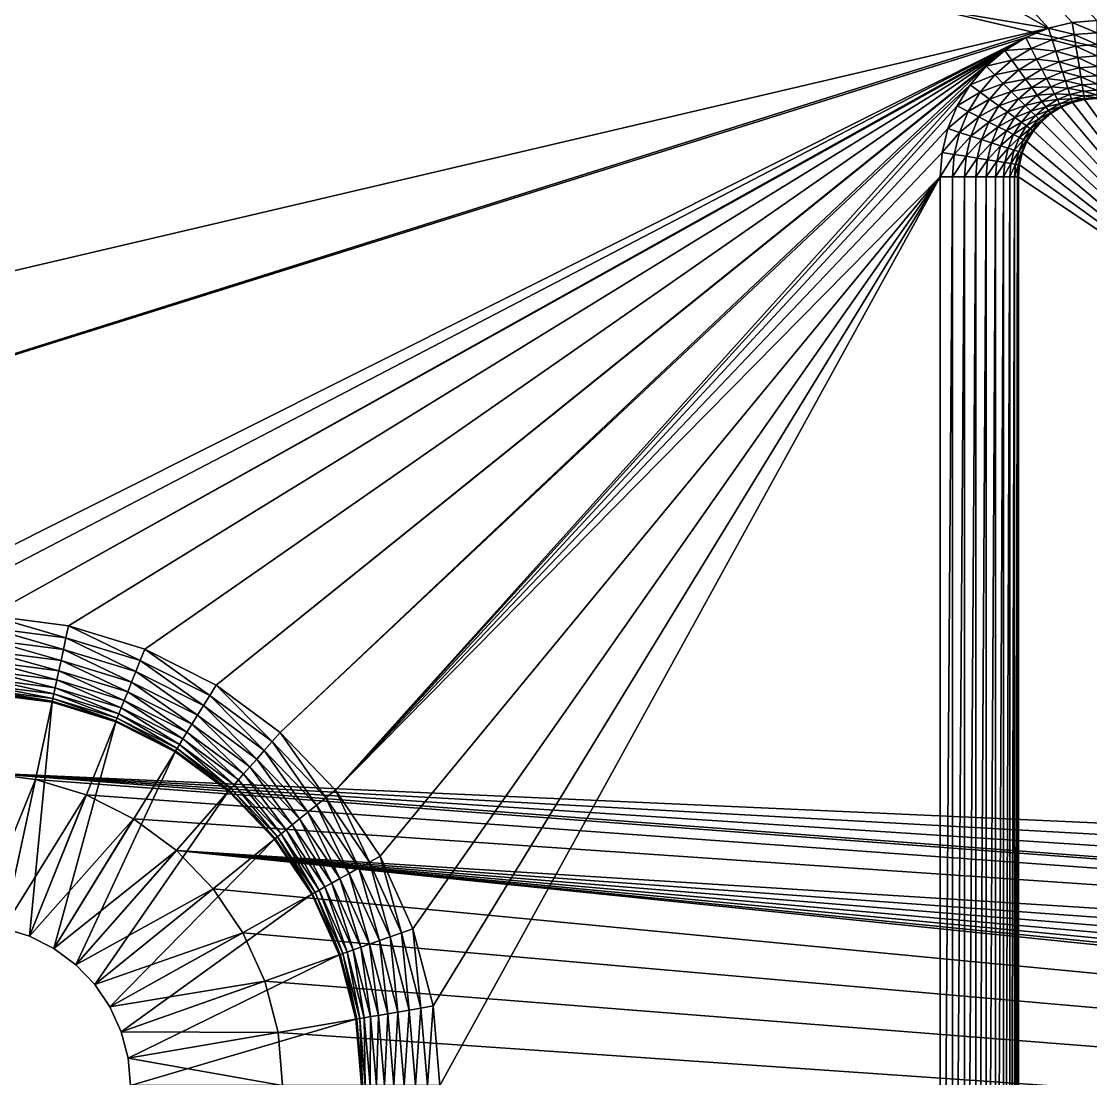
# Model space of a CAD drawing. Header units: millimetres. Extents: x 19.3 to 105.6, y 153.8 to 217.3.
# Drawn here: x 35.03 to 45.87, y 165.29 to 176.01 of the extents above; entities that cross this region are included whole.
import ezdxf

# ---------------------------------------------------------------- set-up
doc = ezdxf.new("R2010")
doc.units = ezdxf.units.MM
doc.layers.get('0').update_dxf_attribs({"color": 132, "linetype": 'CONTINUOUS'})

msp = doc.modelspace()

# ---------------------------------------------------------------- linework, layer by layer
at = {"invisible_edges": 16}
for points in [[(37.635, 205.326, 21.431), (88.093, 167.419, 21.431), (37.68, 205.862, 21.431)], [(89.982, 202.713, 21.431), (37.68, 205.862, 21.431), (88.956, 168.057, 21.431)], [(37.68, 205.862, 21.431), (88.093, 167.419, 21.431), (88.497, 167.775, 21.431)], [(37.68, 205.862, 21.431), (88.497, 167.775, 21.431), (88.956, 168.057, 21.431)], [(37.635, 205.326, 21.431), (37.499, 204.804, 21.431), (88.093, 167.419, 21.431)], [(88.093, 167.419, 21.431), (37.499, 204.804, 21.431), (37.277, 204.314, 21.431)], [(87.755, 167, 21.431), (37.277, 204.314, 21.431), (36.976, 203.868, 21.431)], [(88.093, 167.419, 21.431), (37.277, 204.314, 21.431), (87.755, 167, 21.431)], [(36.603, 203.479, 21.431), (87.313, 166.022, 21.431), (36.976, 203.868, 21.431)], [(87.755, 167, 21.431), (36.976, 203.868, 21.431), (87.492, 166.53, 21.431)], [(87.492, 166.53, 21.431), (36.976, 203.868, 21.431), (87.313, 166.022, 21.431)], [(36.17, 203.159, 21.431), (87.313, 166.022, 21.431), (36.603, 203.479, 21.431)], [(36.17, 203.159, 21.431), (35.689, 202.916, 21.431), (87.313, 166.022, 21.431)], [(87.313, 166.022, 21.431), (35.689, 202.916, 21.431), (35.174, 202.758, 21.431)], [(87.313, 166.022, 21.431), (35.174, 202.758, 21.431), (20.093, 181.83, 21.431)], [(19.325, 190.754, 19.044), (22.887, 200.623, 19.044), (45.445, 175.946, 19.044)], [(22.887, 200.623, 19.044), (45.935, 176.023, 19.044), (45.687, 176.004, 19.044)], [(22.887, 200.623, 19.044), (45.687, 176.004, 19.044), (45.445, 175.946, 19.044)], [(19.325, 190.754, 19.044), (45.445, 175.946, 19.044), (19.325, 180.33, 19.044)], [(34.64, 168.394, 21.431), (87.313, 166.022, 21.431), (20.093, 181.83, 21.431)], [(45.445, 175.946, 19.044), (19.732, 169.915, 19.044), (19.325, 180.33, 19.044)], [(45.687, 176.004, 19.044), (45.706, 175.881, 19.034), (45.445, 175.946, 19.044)], [(45.935, 176.023, 19.044), (45.935, 175.899, 19.034), (45.687, 176.004, 19.044)], [(45.687, 176.004, 19.044), (45.935, 175.899, 19.034), (45.706, 175.881, 19.034)], [(45.445, 175.946, 19.044), (22.983, 168.873, 19.044), (19.732, 169.915, 19.044)], [(45.215, 175.85, 19.044), (22.983, 168.873, 19.044), (45.445, 175.946, 19.044)], [(45.215, 175.85, 19.044), (33.109, 169.782, 19.044), (22.983, 168.873, 19.044)], [(33.9, 169.952, 19.044), (33.109, 169.782, 19.044), (45.215, 175.85, 19.044)], [(33.9, 169.952, 19.044), (45.215, 175.85, 19.044), (34.708, 169.987, 19.044)], [(34.708, 169.987, 19.044), (45.215, 175.85, 19.044), (45.002, 175.72, 19.044)], [(45.215, 175.85, 19.044), (45.271, 175.74, 19.034), (45.002, 175.72, 19.044)], [(45.445, 175.946, 19.044), (45.483, 175.828, 19.034), (45.215, 175.85, 19.044)], [(45.215, 175.85, 19.044), (45.483, 175.828, 19.034), (45.271, 175.74, 19.034)], [(45.445, 175.946, 19.044), (45.706, 175.881, 19.034), (45.483, 175.828, 19.034)], [(45.706, 175.881, 19.034), (45.725, 175.762, 19.005), (45.483, 175.828, 19.034)], [(45.935, 175.899, 19.034), (45.935, 175.778, 19.005), (45.706, 175.881, 19.034)], [(45.706, 175.881, 19.034), (45.935, 175.778, 19.005), (45.725, 175.762, 19.005)], [(45.483, 175.828, 19.034), (45.521, 175.713, 19.005), (45.271, 175.74, 19.034)], [(45.483, 175.828, 19.034), (45.725, 175.762, 19.005), (45.521, 175.713, 19.005)], [(45.725, 175.762, 19.005), (45.743, 175.648, 18.957), (45.521, 175.713, 19.005)], [(45.935, 175.778, 19.005), (45.935, 175.663, 18.957), (45.725, 175.762, 19.005)], [(45.725, 175.762, 19.005), (45.935, 175.663, 18.957), (45.743, 175.648, 18.957)], [(34.708, 169.987, 19.044), (45.002, 175.72, 19.044), (35.51, 169.884, 19.044)], [(35.51, 169.884, 19.044), (45.002, 175.72, 19.044), (36.283, 169.647, 19.044)], [(36.283, 169.647, 19.044), (45.002, 175.72, 19.044), (37.006, 169.283, 19.044)], [(37.006, 169.283, 19.044), (45.002, 175.72, 19.044), (44.813, 175.559, 19.044)], [(45.002, 175.72, 19.044), (45.075, 175.62, 19.034), (44.813, 175.559, 19.044)], [(45.002, 175.72, 19.044), (45.271, 175.74, 19.034), (45.075, 175.62, 19.034)], [(45.271, 175.74, 19.034), (45.326, 175.632, 19.005), (45.075, 175.62, 19.034)], [(45.271, 175.74, 19.034), (45.521, 175.713, 19.005), (45.326, 175.632, 19.005)], [(45.521, 175.713, 19.005), (45.556, 175.603, 18.957), (45.326, 175.632, 19.005)], [(45.521, 175.713, 19.005), (45.743, 175.648, 18.957), (45.556, 175.603, 18.957)], [(45.743, 175.648, 18.957), (45.76, 175.543, 18.892), (45.556, 175.603, 18.957)], [(45.935, 175.663, 18.957), (45.935, 175.557, 18.892), (45.743, 175.648, 18.957)], [(45.743, 175.648, 18.957), (45.935, 175.557, 18.892), (45.76, 175.543, 18.892)], [(37.006, 169.283, 19.044), (44.813, 175.559, 19.044), (37.656, 168.802, 19.044)], [(37.656, 168.802, 19.044), (44.813, 175.559, 19.044), (44.651, 175.369, 19.044)], [(44.813, 175.559, 19.044), (44.901, 175.471, 19.034), (44.651, 175.369, 19.044)], [(44.813, 175.559, 19.044), (45.075, 175.62, 19.034), (44.901, 175.471, 19.034)], [(45.075, 175.62, 19.034), (45.146, 175.522, 19.005), (44.901, 175.471, 19.034)], [(45.075, 175.62, 19.034), (45.326, 175.632, 19.005), (45.146, 175.522, 19.005)], [(45.326, 175.632, 19.005), (45.378, 175.529, 18.957), (45.146, 175.522, 19.005)], [(45.146, 175.522, 19.005), (45.378, 175.529, 18.957), (45.214, 175.429, 18.957)], [(45.378, 175.529, 18.957), (45.426, 175.435, 18.892), (45.214, 175.429, 18.957)], [(45.326, 175.632, 19.005), (45.556, 175.603, 18.957), (45.378, 175.529, 18.957)], [(45.556, 175.603, 18.957), (45.589, 175.502, 18.892), (45.378, 175.529, 18.957)], [(45.378, 175.529, 18.957), (45.589, 175.502, 18.892), (45.426, 175.435, 18.892)], [(45.556, 175.603, 18.957), (45.76, 175.543, 18.892), (45.589, 175.502, 18.892)], [(45.76, 175.543, 18.892), (45.775, 175.45, 18.811), (45.589, 175.502, 18.892)], [(45.935, 175.557, 18.892), (45.935, 175.462, 18.811), (45.76, 175.543, 18.892)], [(45.76, 175.543, 18.892), (45.935, 175.462, 18.811), (45.775, 175.45, 18.811)], [(44.651, 175.369, 19.044), (44.901, 175.471, 19.034), (44.752, 175.296, 19.034)], [(44.901, 175.471, 19.034), (44.986, 175.385, 19.005), (44.752, 175.296, 19.034)], [(44.901, 175.471, 19.034), (45.146, 175.522, 19.005), (44.986, 175.385, 19.005)], [(45.146, 175.522, 19.005), (45.214, 175.429, 18.957), (44.986, 175.385, 19.005)], [(44.986, 175.385, 19.005), (45.214, 175.429, 18.957), (45.068, 175.304, 18.957)], [(45.214, 175.429, 18.957), (45.277, 175.343, 18.892), (45.068, 175.304, 18.957)], [(45.214, 175.429, 18.957), (45.426, 175.435, 18.892), (45.277, 175.343, 18.892)], [(45.426, 175.435, 18.892), (45.469, 175.35, 18.811), (45.277, 175.343, 18.892)], [(45.589, 175.502, 18.892), (45.618, 175.412, 18.811), (45.426, 175.435, 18.892)], [(45.426, 175.435, 18.892), (45.618, 175.412, 18.811), (45.469, 175.35, 18.811)], [(45.589, 175.502, 18.892), (45.775, 175.45, 18.811), (45.618, 175.412, 18.811)], [(45.775, 175.45, 18.811), (45.787, 175.37, 18.716), (45.618, 175.412, 18.811)], [(45.935, 175.462, 18.811), (45.935, 175.381, 18.716), (45.775, 175.45, 18.811)], [(45.775, 175.45, 18.811), (45.935, 175.381, 18.716), (45.787, 175.37, 18.716)], [(37.656, 168.802, 19.044), (44.651, 175.369, 19.044), (38.216, 168.218, 19.044)], [(38.216, 168.218, 19.044), (44.651, 175.369, 19.044), (44.521, 175.157, 19.044)], [(44.651, 175.369, 19.044), (44.752, 175.296, 19.034), (44.521, 175.157, 19.044)], [(44.752, 175.296, 19.034), (44.986, 175.385, 19.005), (44.849, 175.225, 19.005)], [(44.986, 175.385, 19.005), (45.068, 175.304, 18.957), (44.849, 175.225, 19.005)], [(45.068, 175.304, 18.957), (45.277, 175.343, 18.892), (45.143, 175.229, 18.892)], [(45.277, 175.343, 18.892), (45.332, 175.266, 18.811), (45.143, 175.229, 18.892)], [(45.277, 175.343, 18.892), (45.469, 175.35, 18.811), (45.332, 175.266, 18.811)], [(45.469, 175.35, 18.811), (45.506, 175.278, 18.716), (45.332, 175.266, 18.811)], [(45.618, 175.412, 18.811), (45.643, 175.335, 18.716), (45.469, 175.35, 18.811)], [(45.469, 175.35, 18.811), (45.643, 175.335, 18.716), (45.506, 175.278, 18.716)], [(45.643, 175.335, 18.716), (45.663, 175.273, 18.61), (45.506, 175.278, 18.716)], [(45.618, 175.412, 18.811), (45.787, 175.37, 18.716), (45.643, 175.335, 18.716)], [(45.787, 175.37, 18.716), (45.798, 175.305, 18.61), (45.643, 175.335, 18.716)], [(45.643, 175.335, 18.716), (45.798, 175.305, 18.61), (45.663, 175.273, 18.61)], [(45.935, 175.381, 18.716), (45.935, 175.316, 18.61), (45.787, 175.37, 18.716)], [(45.787, 175.37, 18.716), (45.935, 175.316, 18.61), (45.798, 175.305, 18.61)], [(45.935, 175.316, 18.61), (45.935, 175.269, 18.495), (45.798, 175.305, 18.61)], [(44.521, 175.157, 19.044), (44.752, 175.296, 19.034), (44.632, 175.1, 19.034)], [(44.752, 175.296, 19.034), (44.849, 175.225, 19.005), (44.632, 175.1, 19.034)], [(44.632, 175.1, 19.034), (44.849, 175.225, 19.005), (44.739, 175.045, 19.005)], [(44.849, 175.225, 19.005), (44.943, 175.157, 18.957), (44.739, 175.045, 19.005)], [(44.849, 175.225, 19.005), (45.068, 175.304, 18.957), (44.943, 175.157, 18.957)], [(45.068, 175.304, 18.957), (45.143, 175.229, 18.892), (44.943, 175.157, 18.957)], [(44.943, 175.157, 18.957), (45.143, 175.229, 18.892), (45.029, 175.095, 18.892)], [(45.143, 175.229, 18.892), (45.21, 175.162, 18.811), (45.029, 175.095, 18.892)], [(45.143, 175.229, 18.892), (45.332, 175.266, 18.811), (45.21, 175.162, 18.811)], [(45.332, 175.266, 18.811), (45.38, 175.201, 18.716), (45.21, 175.162, 18.811)], [(45.21, 175.162, 18.811), (45.38, 175.201, 18.716), (45.267, 175.104, 18.716)], [(45.38, 175.201, 18.716), (45.418, 175.148, 18.61), (45.267, 175.104, 18.716)], [(45.332, 175.266, 18.811), (45.506, 175.278, 18.716), (45.38, 175.201, 18.716)], [(45.506, 175.278, 18.716), (45.536, 175.22, 18.61), (45.38, 175.201, 18.716)], [(45.38, 175.201, 18.716), (45.536, 175.22, 18.61), (45.418, 175.148, 18.61)], [(45.536, 175.22, 18.61), (45.557, 175.178, 18.495), (45.418, 175.148, 18.61)], [(45.506, 175.278, 18.716), (45.663, 175.273, 18.61), (45.536, 175.22, 18.61)], [(45.663, 175.273, 18.61), (45.678, 175.228, 18.495), (45.536, 175.22, 18.61)], [(45.536, 175.22, 18.61), (45.678, 175.228, 18.495), (45.557, 175.178, 18.495)], [(45.678, 175.228, 18.495), (45.687, 175.2, 18.374), (45.557, 175.178, 18.495)], [(45.557, 175.178, 18.495), (45.687, 175.2, 18.374), (45.571, 175.152, 18.374)], [(45.687, 175.2, 18.374), (45.69, 175.191, 18.25), (45.571, 175.152, 18.374)], [(45.798, 175.305, 18.61), (45.805, 175.258, 18.495), (45.663, 175.273, 18.61)], [(45.663, 175.273, 18.61), (45.805, 175.258, 18.495), (45.678, 175.228, 18.495)], [(45.805, 175.258, 18.495), (45.81, 175.23, 18.374), (45.678, 175.228, 18.495)], [(45.678, 175.228, 18.495), (45.81, 175.23, 18.374), (45.687, 175.2, 18.374)], [(45.81, 175.23, 18.374), (45.811, 175.22, 18.25), (45.687, 175.2, 18.374)], [(45.687, 175.2, 18.374), (45.811, 175.22, 18.25), (45.69, 175.191, 18.25)], [(45.69, 175.191, 4.763), (45.811, 175.22, 4.763), (47.529, 172.842, 4.763)], [(45.69, 175.191, 4.763), (45.69, 175.191, 18.25), (45.811, 175.22, 18.25)], [(45.69, 175.191, 4.763), (45.811, 175.22, 18.25), (45.811, 175.22, 4.763)], [(45.798, 175.305, 18.61), (45.935, 175.269, 18.495), (45.805, 175.258, 18.495)], [(45.935, 175.269, 18.495), (45.935, 175.24, 18.374), (45.805, 175.258, 18.495)], [(45.805, 175.258, 18.495), (45.935, 175.24, 18.374), (45.81, 175.23, 18.374)], [(45.935, 175.24, 18.374), (45.935, 175.23, 18.25), (45.81, 175.23, 18.374)], [(45.81, 175.23, 18.374), (45.935, 175.23, 18.25), (45.811, 175.22, 18.25)], [(47.529, 172.842, 4.763), (45.811, 175.22, 4.763), (45.935, 175.23, 4.763)], [(45.811, 175.22, 4.763), (45.811, 175.22, 18.25), (45.935, 175.23, 18.25)], [(45.811, 175.22, 4.763), (45.935, 175.23, 18.25), (45.935, 175.23, 4.763)], [(38.216, 168.218, 19.044), (44.521, 175.157, 19.044), (44.426, 174.927, 19.044)], [(44.521, 175.157, 19.044), (44.632, 175.1, 19.034), (44.426, 174.927, 19.044)], [(44.426, 174.927, 19.044), (44.632, 175.1, 19.034), (44.544, 174.888, 19.034)], [(44.632, 175.1, 19.034), (44.739, 175.045, 19.005), (44.544, 174.888, 19.034)], [(44.739, 175.045, 19.005), (44.943, 175.157, 18.957), (44.842, 174.993, 18.957)], [(44.943, 175.157, 18.957), (45.029, 175.095, 18.892), (44.842, 174.993, 18.957)], [(44.842, 174.993, 18.957), (45.029, 175.095, 18.892), (44.937, 174.945, 18.892)], [(45.029, 175.095, 18.892), (45.105, 175.039, 18.811), (44.937, 174.945, 18.892)], [(45.029, 175.095, 18.892), (45.21, 175.162, 18.811), (45.105, 175.039, 18.811)], [(45.21, 175.162, 18.811), (45.267, 175.104, 18.716), (45.105, 175.039, 18.811)], [(45.105, 175.039, 18.811), (45.267, 175.104, 18.716), (45.171, 174.992, 18.716)], [(45.267, 175.104, 18.716), (45.313, 175.058, 18.61), (45.171, 174.992, 18.716)], [(45.267, 175.104, 18.716), (45.418, 175.148, 18.61), (45.313, 175.058, 18.61)], [(45.418, 175.148, 18.61), (45.446, 175.11, 18.495), (45.313, 175.058, 18.61)], [(45.313, 175.058, 18.61), (45.446, 175.11, 18.495), (45.347, 175.025, 18.495)], [(45.446, 175.11, 18.495), (45.463, 175.086, 18.374), (45.347, 175.025, 18.495)], [(45.418, 175.148, 18.61), (45.557, 175.178, 18.495), (45.446, 175.11, 18.495)], [(45.557, 175.178, 18.495), (45.571, 175.152, 18.374), (45.446, 175.11, 18.495)], [(45.446, 175.11, 18.495), (45.571, 175.152, 18.374), (45.463, 175.086, 18.374)], [(45.571, 175.152, 18.374), (45.575, 175.143, 18.25), (45.463, 175.086, 18.374)], [(45.463, 175.086, 18.374), (45.575, 175.143, 18.25), (45.469, 175.078, 18.25)], [(47.529, 172.842, 4.763), (45.469, 175.078, 4.763), (45.575, 175.143, 4.763)], [(45.469, 175.078, 4.763), (45.469, 175.078, 18.25), (45.575, 175.143, 18.25)], [(45.469, 175.078, 4.763), (45.575, 175.143, 18.25), (45.575, 175.143, 4.763)], [(45.571, 175.152, 18.374), (45.69, 175.191, 18.25), (45.575, 175.143, 18.25)], [(47.529, 172.842, 4.763), (45.575, 175.143, 4.763), (45.69, 175.191, 4.763)], [(45.575, 175.143, 4.763), (45.575, 175.143, 18.25), (45.69, 175.191, 18.25)], [(45.575, 175.143, 4.763), (45.69, 175.191, 18.25), (45.69, 175.191, 4.763)], [(44.544, 174.888, 19.034), (44.739, 175.045, 19.005), (44.659, 174.851, 19.005)], [(44.739, 175.045, 19.005), (44.842, 174.993, 18.957), (44.659, 174.851, 19.005)], [(44.659, 174.851, 19.005), (44.842, 174.993, 18.957), (44.768, 174.815, 18.957)], [(44.842, 174.993, 18.957), (44.937, 174.945, 18.892), (44.768, 174.815, 18.957)], [(44.937, 174.945, 18.892), (45.105, 175.039, 18.811), (45.021, 174.902, 18.811)], [(45.105, 175.039, 18.811), (45.171, 174.992, 18.716), (45.021, 174.902, 18.811)], [(45.021, 174.902, 18.811), (45.171, 174.992, 18.716), (45.093, 174.865, 18.716)], [(45.171, 174.992, 18.716), (45.223, 174.953, 18.61), (45.093, 174.865, 18.716)], [(45.171, 174.992, 18.716), (45.313, 175.058, 18.61), (45.223, 174.953, 18.61)], [(45.313, 175.058, 18.61), (45.347, 175.025, 18.495), (45.223, 174.953, 18.61)], [(45.223, 174.953, 18.61), (45.347, 175.025, 18.495), (45.262, 174.925, 18.495)], [(45.347, 175.025, 18.495), (45.367, 175.004, 18.374), (45.262, 174.925, 18.495)], [(45.262, 174.925, 18.495), (45.367, 175.004, 18.374), (45.285, 174.908, 18.374)], [(45.367, 175.004, 18.374), (45.374, 174.997, 18.25), (45.285, 174.908, 18.374)], [(45.285, 174.908, 18.374), (45.374, 174.997, 18.25), (45.293, 174.903, 18.25)], [(45.293, 174.903, 4.763), (45.374, 174.997, 4.763), (47.529, 172.842, 4.763)], [(45.293, 174.903, 4.763), (45.293, 174.903, 18.25), (45.374, 174.997, 18.25)], [(45.293, 174.903, 4.763), (45.374, 174.997, 18.25), (45.374, 174.997, 4.763)], [(45.347, 175.025, 18.495), (45.463, 175.086, 18.374), (45.367, 175.004, 18.374)], [(45.463, 175.086, 18.374), (45.469, 175.078, 18.25), (45.367, 175.004, 18.374)], [(45.367, 175.004, 18.374), (45.469, 175.078, 18.25), (45.374, 174.997, 18.25)], [(45.374, 174.997, 4.763), (45.469, 175.078, 4.763), (47.529, 172.842, 4.763)], [(45.374, 174.997, 4.763), (45.374, 174.997, 18.25), (45.469, 175.078, 18.25)], [(45.374, 174.997, 4.763), (45.469, 175.078, 18.25), (45.469, 175.078, 4.763)], [(44.367, 174.684, 19.044), (38.216, 168.218, 19.044), (44.426, 174.927, 19.044)], [(44.426, 174.927, 19.044), (44.544, 174.888, 19.034), (44.367, 174.684, 19.044)], [(44.367, 174.684, 19.044), (44.544, 174.888, 19.034), (44.49, 174.665, 19.034)], [(44.544, 174.888, 19.034), (44.659, 174.851, 19.005), (44.49, 174.665, 19.034)], [(44.768, 174.815, 18.957), (44.937, 174.945, 18.892), (44.869, 174.782, 18.892)], [(44.937, 174.945, 18.892), (45.021, 174.902, 18.811), (44.869, 174.782, 18.892)], [(44.869, 174.782, 18.892), (45.021, 174.902, 18.811), (44.959, 174.753, 18.811)], [(45.021, 174.902, 18.811), (45.093, 174.865, 18.716), (44.959, 174.753, 18.811)], [(45.093, 174.865, 18.716), (45.223, 174.953, 18.61), (45.151, 174.836, 18.61)], [(45.223, 174.953, 18.61), (45.262, 174.925, 18.495), (45.151, 174.836, 18.61)], [(45.151, 174.836, 18.61), (45.262, 174.925, 18.495), (45.194, 174.814, 18.495)], [(45.262, 174.925, 18.495), (45.285, 174.908, 18.374), (45.194, 174.814, 18.495)], [(45.194, 174.814, 18.495), (45.285, 174.908, 18.374), (45.219, 174.801, 18.374)], [(45.285, 174.908, 18.374), (45.293, 174.903, 18.25), (45.219, 174.801, 18.374)], [(45.219, 174.801, 18.374), (45.293, 174.903, 18.25), (45.228, 174.796, 18.25)], [(47.529, 172.842, 4.763), (45.228, 174.796, 4.763), (45.293, 174.903, 4.763)], [(45.228, 174.796, 4.763), (45.228, 174.796, 18.25), (45.293, 174.903, 18.25)], [(45.228, 174.796, 4.763), (45.293, 174.903, 18.25), (45.293, 174.903, 4.763)], [(44.49, 174.665, 19.034), (44.659, 174.851, 19.005), (44.61, 174.646, 19.005)], [(44.659, 174.851, 19.005), (44.768, 174.815, 18.957), (44.61, 174.646, 19.005)], [(44.61, 174.646, 19.005), (44.768, 174.815, 18.957), (44.723, 174.628, 18.957)], [(44.768, 174.815, 18.957), (44.869, 174.782, 18.892), (44.723, 174.628, 18.957)], [(44.723, 174.628, 18.957), (44.869, 174.782, 18.892), (44.828, 174.611, 18.892)], [(44.869, 174.782, 18.892), (44.959, 174.753, 18.811), (44.828, 174.611, 18.892)], [(44.959, 174.753, 18.811), (45.093, 174.865, 18.716), (45.036, 174.728, 18.716)], [(45.093, 174.865, 18.716), (45.151, 174.836, 18.61), (45.036, 174.728, 18.716)], [(45.036, 174.728, 18.716), (45.151, 174.836, 18.61), (45.098, 174.708, 18.61)], [(45.151, 174.836, 18.61), (45.194, 174.814, 18.495), (45.098, 174.708, 18.61)], [(45.098, 174.708, 18.61), (45.194, 174.814, 18.495), (45.144, 174.693, 18.495)], [(45.194, 174.814, 18.495), (45.219, 174.801, 18.374), (45.144, 174.693, 18.495)], [(45.144, 174.693, 18.495), (45.219, 174.801, 18.374), (45.171, 174.684, 18.374)], [(45.219, 174.801, 18.374), (45.228, 174.796, 18.25), (45.171, 174.684, 18.374)], [(45.171, 174.684, 18.374), (45.228, 174.796, 18.25), (45.18, 174.681, 18.25)], [(47.529, 172.842, 4.763), (45.18, 174.681, 4.763), (45.228, 174.796, 4.763)], [(45.18, 174.681, 4.763), (45.18, 174.681, 18.25), (45.228, 174.796, 18.25)], [(45.18, 174.681, 4.763), (45.228, 174.796, 18.25), (45.228, 174.796, 4.763)], [(44.348, 174.436, 19.044), (38.216, 168.218, 19.044), (44.367, 174.684, 19.044)], [(44.367, 174.684, 19.044), (44.49, 174.665, 19.034), (44.348, 174.436, 19.044)], [(44.348, 174.436, 19.044), (44.49, 174.665, 19.034), (44.472, 174.436, 19.034)], [(44.49, 174.665, 19.034), (44.61, 174.646, 19.005), (44.472, 174.436, 19.034)], [(44.828, 174.611, 18.892), (44.959, 174.753, 18.811), (44.922, 174.597, 18.811)], [(44.959, 174.753, 18.811), (45.036, 174.728, 18.716), (44.922, 174.597, 18.811)], [(44.922, 174.597, 18.811), (45.036, 174.728, 18.716), (45.002, 174.584, 18.716)], [(45.036, 174.728, 18.716), (45.098, 174.708, 18.61), (45.002, 174.584, 18.716)], [(45.002, 174.584, 18.716), (45.098, 174.708, 18.61), (45.066, 174.574, 18.61)], [(45.098, 174.708, 18.61), (45.144, 174.693, 18.495), (45.066, 174.574, 18.61)], [(45.066, 174.574, 18.61), (45.144, 174.693, 18.495), (45.113, 174.566, 18.495)], [(45.144, 174.693, 18.495), (45.171, 174.684, 18.374), (45.113, 174.566, 18.495)], [(45.113, 174.566, 18.495), (45.171, 174.684, 18.374), (45.142, 174.562, 18.374)], [(45.171, 174.684, 18.374), (45.18, 174.681, 18.25), (45.142, 174.562, 18.374)], [(45.142, 174.562, 18.374), (45.18, 174.681, 18.25), (45.151, 174.56, 18.25)], [(45.151, 174.56, 4.763), (45.18, 174.681, 4.763), (47.529, 172.842, 4.763)], [(45.151, 174.56, 4.763), (45.151, 174.56, 18.25), (45.18, 174.681, 18.25)], [(45.151, 174.56, 4.763), (45.18, 174.681, 18.25), (45.18, 174.681, 4.763)], [(44.472, 174.436, 19.034), (44.61, 174.646, 19.005), (44.593, 174.436, 19.005)], [(44.61, 174.646, 19.005), (44.723, 174.628, 18.957), (44.593, 174.436, 19.005)], [(44.593, 174.436, 19.005), (44.723, 174.628, 18.957), (44.708, 174.436, 18.957)], [(44.723, 174.628, 18.957), (44.828, 174.611, 18.892), (44.708, 174.436, 18.957)], [(44.708, 174.436, 18.957), (44.828, 174.611, 18.892), (44.814, 174.436, 18.892)], [(44.828, 174.611, 18.892), (44.922, 174.597, 18.811), (44.814, 174.436, 18.892)], [(44.814, 174.436, 18.892), (44.922, 174.597, 18.811), (44.909, 174.436, 18.811)], [(44.922, 174.597, 18.811), (45.002, 174.584, 18.716), (44.909, 174.436, 18.811)], [(44.909, 174.436, 18.811), (45.002, 174.584, 18.716), (44.99, 174.436, 18.716)], [(45.002, 174.584, 18.716), (45.066, 174.574, 18.61), (44.99, 174.436, 18.716)], [(44.99, 174.436, 18.716), (45.066, 174.574, 18.61), (45.055, 174.436, 18.61)], [(45.066, 174.574, 18.61), (45.113, 174.566, 18.495), (45.055, 174.436, 18.61)], [(45.055, 174.436, 18.61), (45.113, 174.566, 18.495), (45.103, 174.436, 18.495)], [(45.113, 174.566, 18.495), (45.142, 174.562, 18.374), (45.103, 174.436, 18.495)], [(45.103, 174.436, 18.495), (45.142, 174.562, 18.374), (45.132, 174.436, 18.374)], [(45.142, 174.562, 18.374), (45.151, 174.56, 18.25), (45.132, 174.436, 18.374)], [(45.132, 174.436, 18.374), (45.151, 174.56, 18.25), (45.142, 174.436, 18.25)], [(47.529, 172.842, 4.763), (45.142, 174.436, 4.763), (45.151, 174.56, 4.763)], [(45.142, 174.436, 4.763), (45.142, 174.436, 18.25), (45.151, 174.56, 18.25)], [(45.142, 174.436, 4.763), (45.151, 174.56, 18.25), (45.151, 174.56, 4.763)], [(44.348, 174.436, 19.044), (38.669, 167.548, 19.044), (38.216, 168.218, 19.044)], [(39.002, 166.811, 19.044), (38.669, 167.548, 19.044), (44.348, 174.436, 19.044)], [(44.348, 174.436, 19.044), (39.206, 166.028, 19.044), (39.002, 166.811, 19.044)], [(44.348, 174.436, 19.044), (39.274, 165.222, 19.044), (39.206, 166.028, 19.044)], [(44.348, 156.973, 19.044), (39.274, 165.222, 19.044), (44.348, 174.436, 19.044)], [(44.472, 174.436, 19.034), (44.472, 156.973, 19.034), (44.348, 156.973, 19.044)], [(44.472, 174.436, 19.034), (44.348, 156.973, 19.044), (44.348, 174.436, 19.044)], [(44.593, 174.436, 19.005), (44.593, 156.973, 19.005), (44.472, 156.973, 19.034)], [(44.593, 174.436, 19.005), (44.472, 156.973, 19.034), (44.472, 174.436, 19.034)], [(44.708, 174.436, 18.957), (44.708, 156.973, 18.957), (44.593, 156.973, 19.005)], [(44.708, 174.436, 18.957), (44.593, 156.973, 19.005), (44.593, 174.436, 19.005)], [(44.814, 174.436, 18.892), (44.814, 156.973, 18.892), (44.708, 156.973, 18.957)], [(44.814, 174.436, 18.892), (44.708, 156.973, 18.957), (44.708, 174.436, 18.957)], [(44.909, 174.436, 18.811), (44.909, 156.973, 18.811), (44.814, 156.973, 18.892)], [(44.909, 174.436, 18.811), (44.814, 156.973, 18.892), (44.814, 174.436, 18.892)], [(44.99, 174.436, 18.716), (44.99, 156.973, 18.716), (44.909, 156.973, 18.811)], [(44.99, 174.436, 18.716), (44.909, 156.973, 18.811), (44.909, 174.436, 18.811)], [(45.055, 174.436, 18.61), (45.055, 156.973, 18.61), (44.99, 156.973, 18.716)], [(45.055, 174.436, 18.61), (44.99, 156.973, 18.716), (44.99, 174.436, 18.716)], [(45.103, 174.436, 18.495), (45.103, 156.973, 18.495), (45.055, 156.973, 18.61)], [(45.103, 174.436, 18.495), (45.055, 156.973, 18.61), (45.055, 174.436, 18.61)], [(45.132, 174.436, 18.374), (45.132, 156.973, 18.374), (45.103, 156.973, 18.495)], [(45.132, 174.436, 18.374), (45.103, 156.973, 18.495), (45.103, 174.436, 18.495)], [(45.142, 174.436, 18.25), (45.142, 156.973, 18.25), (45.132, 156.973, 18.374)], [(45.142, 174.436, 18.25), (45.132, 156.973, 18.374), (45.132, 174.436, 18.374)], [(47.529, 172.842, 4.763), (45.142, 158.567, 4.763), (45.142, 174.436, 4.763)], [(45.142, 158.567, 5.556), (45.142, 156.973, 18.25), (45.142, 174.436, 18.25)], [(45.142, 158.567, 5.556), (45.142, 174.436, 18.25), (45.142, 158.567, 4.763)], [(45.142, 158.567, 4.763), (45.142, 174.436, 18.25), (45.142, 174.436, 4.763)], [(47.529, 158.567, 4.763), (45.142, 158.567, 4.763), (47.529, 172.842, 4.763)], [(34.708, 169.987, 19.044), (35.484, 169.763, 19.034), (34.703, 169.863, 19.034)], [(35.51, 169.884, 19.044), (35.484, 169.763, 19.034), (34.708, 169.987, 19.044)], [(34.703, 169.863, 19.034), (35.458, 169.644, 19.005), (34.697, 169.742, 19.005)], [(35.484, 169.763, 19.034), (35.458, 169.644, 19.005), (34.703, 169.863, 19.034)], [(35.51, 169.884, 19.044), (36.237, 169.532, 19.034), (35.484, 169.763, 19.034)], [(36.283, 169.647, 19.044), (36.237, 169.532, 19.034), (35.51, 169.884, 19.044)], [(34.697, 169.742, 19.005), (35.434, 169.532, 18.957), (34.692, 169.627, 18.957)], [(35.458, 169.644, 19.005), (35.434, 169.532, 18.957), (34.697, 169.742, 19.005)], [(35.484, 169.763, 19.034), (36.192, 169.42, 19.005), (35.458, 169.644, 19.005)], [(36.237, 169.532, 19.034), (36.192, 169.42, 19.005), (35.484, 169.763, 19.034)], [(34.692, 169.627, 18.957), (35.412, 169.428, 18.892), (34.688, 169.521, 18.892)], [(35.434, 169.532, 18.957), (35.412, 169.428, 18.892), (34.692, 169.627, 18.957)], [(35.458, 169.644, 19.005), (36.149, 169.313, 18.957), (35.434, 169.532, 18.957)], [(36.192, 169.42, 19.005), (36.149, 169.313, 18.957), (35.458, 169.644, 19.005)], [(36.283, 169.647, 19.044), (36.941, 169.177, 19.034), (36.237, 169.532, 19.034)], [(37.006, 169.283, 19.044), (36.941, 169.177, 19.034), (36.283, 169.647, 19.044)], [(34.688, 169.521, 18.892), (35.392, 169.335, 18.811), (34.684, 169.426, 18.811)], [(35.412, 169.428, 18.892), (35.392, 169.335, 18.811), (34.688, 169.521, 18.892)], [(35.434, 169.532, 18.957), (36.11, 169.214, 18.892), (35.412, 169.428, 18.892)], [(36.149, 169.313, 18.957), (36.11, 169.214, 18.892), (35.434, 169.532, 18.957)], [(36.237, 169.532, 19.034), (36.877, 169.074, 19.005), (36.192, 169.42, 19.005)], [(36.941, 169.177, 19.034), (36.877, 169.074, 19.005), (36.237, 169.532, 19.034)], [(34.681, 169.345, 18.716), (35.361, 169.193, 18.61), (34.678, 169.28, 18.61)], [(34.684, 169.426, 18.811), (35.375, 169.256, 18.716), (34.681, 169.345, 18.716)], [(35.375, 169.256, 18.716), (35.361, 169.193, 18.61), (34.681, 169.345, 18.716)], [(35.392, 169.335, 18.811), (35.375, 169.256, 18.716), (34.684, 169.426, 18.811)], [(35.412, 169.428, 18.892), (36.074, 169.126, 18.811), (35.392, 169.335, 18.811)], [(36.11, 169.214, 18.892), (36.074, 169.126, 18.811), (35.412, 169.428, 18.892)], [(36.192, 169.42, 19.005), (36.817, 168.976, 18.957), (36.149, 169.313, 18.957)], [(36.877, 169.074, 19.005), (36.817, 168.976, 18.957), (36.192, 169.42, 19.005)], [(34.678, 169.28, 18.61), (35.351, 169.146, 18.495), (34.676, 169.232, 18.495)], [(35.361, 169.193, 18.61), (35.351, 169.146, 18.495), (34.678, 169.28, 18.61)], [(35.375, 169.256, 18.716), (36.02, 168.991, 18.61), (35.361, 169.193, 18.61)], [(35.392, 169.335, 18.811), (36.044, 169.051, 18.716), (35.375, 169.256, 18.716)], [(36.044, 169.051, 18.716), (36.02, 168.991, 18.61), (35.375, 169.256, 18.716)], [(36.074, 169.126, 18.811), (36.044, 169.051, 18.716), (35.392, 169.335, 18.811)], [(36.149, 169.313, 18.957), (36.761, 168.886, 18.892), (36.11, 169.214, 18.892)], [(36.817, 168.976, 18.957), (36.761, 168.886, 18.892), (36.149, 169.313, 18.957)], [(37.006, 169.283, 19.044), (37.574, 168.709, 19.034), (36.941, 169.177, 19.034)], [(37.656, 168.802, 19.044), (37.574, 168.709, 19.034), (37.006, 169.283, 19.044)], [(34.675, 169.203, 18.374), (35.343, 169.108, 18.25), (34.674, 169.194, 18.25)], [(35.343, 169.108, 18.25), (35.343, 169.108, 15.869), (34.674, 169.194, 15.869)], [(35.343, 169.108, 18.25), (34.674, 169.194, 15.869), (34.674, 169.194, 18.25)], [(34.849, 166.817, 15.869), (34.674, 169.194, 15.869), (35.343, 169.108, 15.869)], [(34.676, 169.232, 18.495), (35.345, 169.118, 18.374), (34.675, 169.203, 18.374)], [(35.345, 169.118, 18.374), (35.343, 169.108, 18.25), (34.675, 169.203, 18.374)], [(35.351, 169.146, 18.495), (35.345, 169.118, 18.374), (34.676, 169.232, 18.495)], [(35.351, 169.146, 18.495), (35.991, 168.92, 18.374), (35.345, 169.118, 18.374)], [(35.361, 169.193, 18.61), (36.002, 168.947, 18.495), (35.351, 169.146, 18.495)], [(36.002, 168.947, 18.495), (35.991, 168.92, 18.374), (35.351, 169.146, 18.495)], [(36.02, 168.991, 18.61), (36.002, 168.947, 18.495), (35.361, 169.193, 18.61)], [(36.11, 169.214, 18.892), (36.711, 168.805, 18.811), (36.074, 169.126, 18.811)], [(36.761, 168.886, 18.892), (36.711, 168.805, 18.811), (36.11, 169.214, 18.892)], [(36.941, 169.177, 19.034), (37.494, 168.618, 19.005), (36.877, 169.074, 19.005)], [(37.574, 168.709, 19.034), (37.494, 168.618, 19.005), (36.941, 169.177, 19.034)], [(34.849, 166.817, 15.869), (35.343, 169.108, 15.869), (35.114, 166.736, 15.869)], [(35.114, 166.736, 15.869), (35.343, 169.108, 15.869), (35.988, 168.911, 15.869)], [(35.345, 169.118, 18.374), (35.988, 168.911, 18.25), (35.343, 169.108, 18.25)], [(35.988, 168.911, 18.25), (35.988, 168.911, 15.869), (35.343, 169.108, 15.869)], [(35.988, 168.911, 18.25), (35.343, 169.108, 15.869), (35.343, 169.108, 18.25)], [(35.991, 168.92, 18.374), (35.988, 168.911, 18.25), (35.345, 169.118, 18.374)], [(36.044, 169.051, 18.716), (36.635, 168.681, 18.61), (36.02, 168.991, 18.61)], [(36.074, 169.126, 18.811), (36.669, 168.736, 18.716), (36.044, 169.051, 18.716)], [(36.669, 168.736, 18.716), (36.635, 168.681, 18.61), (36.044, 169.051, 18.716)], [(36.711, 168.805, 18.811), (36.669, 168.736, 18.716), (36.074, 169.126, 18.811)], [(36.877, 169.074, 19.005), (37.418, 168.531, 18.957), (36.817, 168.976, 18.957)], [(37.494, 168.618, 19.005), (37.418, 168.531, 18.957), (36.877, 169.074, 19.005)], [(35.114, 166.736, 15.869), (35.988, 168.911, 15.869), (35.361, 166.612, 15.869)], [(35.361, 166.612, 15.869), (35.988, 168.911, 15.869), (36.59, 168.607, 15.869)], [(35.991, 168.92, 18.374), (36.59, 168.607, 18.25), (35.988, 168.911, 18.25)], [(36.59, 168.607, 18.25), (36.59, 168.607, 15.869), (35.988, 168.911, 15.869)], [(36.59, 168.607, 18.25), (35.988, 168.911, 15.869), (35.988, 168.911, 18.25)], [(36.002, 168.947, 18.495), (36.595, 168.615, 18.374), (35.991, 168.92, 18.374)], [(36.595, 168.615, 18.374), (36.59, 168.607, 18.25), (35.991, 168.92, 18.374)], [(36.02, 168.991, 18.61), (36.61, 168.64, 18.495), (36.002, 168.947, 18.495)], [(36.61, 168.64, 18.495), (36.595, 168.615, 18.374), (36.002, 168.947, 18.495)], [(36.635, 168.681, 18.61), (36.61, 168.64, 18.495), (36.02, 168.991, 18.61)], [(36.817, 168.976, 18.957), (37.348, 168.452, 18.892), (36.761, 168.886, 18.892)], [(37.418, 168.531, 18.957), (37.348, 168.452, 18.892), (36.817, 168.976, 18.957)], [(36.711, 168.805, 18.811), (37.232, 168.32, 18.716), (36.669, 168.736, 18.716)], [(36.761, 168.886, 18.892), (37.285, 168.381, 18.811), (36.711, 168.805, 18.811)], [(37.285, 168.381, 18.811), (37.232, 168.32, 18.716), (36.711, 168.805, 18.811)], [(37.348, 168.452, 18.892), (37.285, 168.381, 18.811), (36.761, 168.886, 18.892)], [(36.669, 168.736, 18.716), (37.189, 168.271, 18.61), (36.635, 168.681, 18.61)], [(37.232, 168.32, 18.716), (37.189, 168.271, 18.61), (36.669, 168.736, 18.716)], [(37.574, 168.709, 19.034), (38.025, 168.064, 19.005), (37.494, 168.618, 19.005)], [(37.656, 168.802, 19.044), (38.119, 168.14, 19.034), (37.574, 168.709, 19.034)], [(38.119, 168.14, 19.034), (38.025, 168.064, 19.005), (37.574, 168.709, 19.034)], [(38.216, 168.218, 19.044), (38.119, 168.14, 19.034), (37.656, 168.802, 19.044)], [(35.361, 166.612, 15.869), (36.59, 168.607, 15.869), (35.584, 166.447, 15.869)], [(35.584, 166.447, 15.869), (36.59, 168.607, 15.869), (37.132, 168.206, 15.869)], [(36.595, 168.615, 18.374), (37.132, 168.206, 18.25), (36.59, 168.607, 18.25)], [(37.132, 168.206, 18.25), (37.132, 168.206, 15.869), (36.59, 168.607, 15.869)], [(37.132, 168.206, 18.25), (36.59, 168.607, 15.869), (36.59, 168.607, 18.25)], [(36.61, 168.64, 18.495), (37.138, 168.213, 18.374), (36.595, 168.615, 18.374)], [(37.138, 168.213, 18.374), (37.132, 168.206, 18.25), (36.595, 168.615, 18.374)], [(36.635, 168.681, 18.61), (37.157, 168.235, 18.495), (36.61, 168.64, 18.495)], [(37.157, 168.235, 18.495), (37.138, 168.213, 18.374), (36.61, 168.64, 18.495)], [(37.189, 168.271, 18.61), (37.157, 168.235, 18.495), (36.635, 168.681, 18.61)], [(37.494, 168.618, 19.005), (37.935, 167.992, 18.957), (37.418, 168.531, 18.957)], [(38.025, 168.064, 19.005), (37.935, 167.992, 18.957), (37.494, 168.618, 19.005)], [(37.418, 168.531, 18.957), (37.853, 167.925, 18.892), (37.348, 168.452, 18.892)], [(37.935, 167.992, 18.957), (37.853, 167.925, 18.892), (37.418, 168.531, 18.957)], [(34.575, 166.853, 19.933), (35.174, 168.326, 19.933), (34.64, 168.394, 19.933)], [(35.174, 168.326, 21.431), (87.313, 164.422, 21.431), (34.64, 168.394, 21.431)], [(34.64, 168.394, 21.431), (87.313, 164.422, 21.431), (87.222, 164.953, 21.431)], [(34.64, 168.394, 21.431), (87.222, 164.953, 21.431), (87.222, 165.491, 21.431)], [(87.222, 165.491, 21.431), (87.313, 166.022, 21.431), (34.64, 168.394, 21.431)], [(35.174, 168.326, 19.933), (35.174, 168.326, 21.431), (34.64, 168.394, 21.431)], [(35.174, 168.326, 19.933), (34.64, 168.394, 21.431), (34.64, 168.394, 19.933)], [(37.285, 168.381, 18.811), (37.716, 167.815, 18.716), (37.232, 168.32, 18.716)], [(37.348, 168.452, 18.892), (37.779, 167.865, 18.811), (37.285, 168.381, 18.811)], [(37.779, 167.865, 18.811), (37.716, 167.815, 18.716), (37.285, 168.381, 18.811)], [(37.853, 167.925, 18.892), (37.779, 167.865, 18.811), (37.348, 168.452, 18.892)], [(34.849, 166.817, 19.933), (35.174, 168.326, 19.933), (34.575, 166.853, 19.933)], [(34.849, 166.817, 19.933), (35.689, 168.168, 19.933), (35.174, 168.326, 19.933)], [(87.313, 164.422, 21.431), (35.174, 168.326, 21.431), (35.689, 168.168, 21.431)], [(35.689, 168.168, 19.933), (35.689, 168.168, 21.431), (35.174, 168.326, 21.431)], [(35.689, 168.168, 19.933), (35.174, 168.326, 21.431), (35.174, 168.326, 19.933)], [(37.189, 168.271, 18.61), (37.628, 167.744, 18.495), (37.157, 168.235, 18.495)], [(37.232, 168.32, 18.716), (37.665, 167.774, 18.61), (37.189, 168.271, 18.61)], [(37.665, 167.774, 18.61), (37.628, 167.744, 18.495), (37.189, 168.271, 18.61)], [(37.716, 167.815, 18.716), (37.665, 167.774, 18.61), (37.232, 168.32, 18.716)], [(35.114, 166.736, 19.933), (35.689, 168.168, 19.933), (34.849, 166.817, 19.933)], [(35.114, 166.736, 19.933), (36.17, 167.926, 19.933), (35.689, 168.168, 19.933)], [(35.584, 166.447, 15.869), (37.132, 168.206, 15.869), (35.775, 166.247, 15.869)], [(35.689, 168.168, 21.431), (36.17, 167.926, 21.431), (87.313, 164.422, 21.431)], [(36.17, 167.926, 19.933), (36.17, 167.926, 21.431), (35.689, 168.168, 21.431)], [(36.17, 167.926, 19.933), (35.689, 168.168, 21.431), (35.689, 168.168, 19.933)], [(35.775, 166.247, 15.869), (37.132, 168.206, 15.869), (37.598, 167.719, 15.869)], [(37.138, 168.213, 18.374), (37.598, 167.719, 18.25), (37.132, 168.206, 18.25)], [(37.598, 167.719, 18.25), (37.598, 167.719, 15.869), (37.132, 168.206, 15.869)], [(37.598, 167.719, 18.25), (37.132, 168.206, 15.869), (37.132, 168.206, 18.25)], [(37.157, 168.235, 18.495), (37.606, 167.726, 18.374), (37.138, 168.213, 18.374)], [(37.606, 167.726, 18.374), (37.598, 167.719, 18.25), (37.138, 168.213, 18.374)], [(37.628, 167.744, 18.495), (37.606, 167.726, 18.374), (37.157, 168.235, 18.495)], [(38.216, 168.218, 19.044), (38.56, 167.487, 19.034), (38.119, 168.14, 19.034)], [(38.669, 167.548, 19.044), (38.56, 167.487, 19.034), (38.216, 168.218, 19.044)], [(38.025, 168.064, 19.005), (38.354, 167.372, 18.957), (37.935, 167.992, 18.957)], [(38.119, 168.14, 19.034), (38.455, 167.428, 19.005), (38.025, 168.064, 19.005)], [(38.455, 167.428, 19.005), (38.354, 167.372, 18.957), (38.025, 168.064, 19.005)], [(38.56, 167.487, 19.034), (38.455, 167.428, 19.005), (38.119, 168.14, 19.034)], [(37.935, 167.992, 18.957), (38.261, 167.32, 18.892), (37.853, 167.925, 18.892)], [(38.354, 167.372, 18.957), (38.261, 167.32, 18.892), (37.935, 167.992, 18.957)], [(35.361, 166.612, 19.933), (36.17, 167.926, 19.933), (35.114, 166.736, 19.933)], [(35.361, 166.612, 19.933), (36.603, 167.606, 19.933), (36.17, 167.926, 19.933)], [(87.313, 164.422, 21.431), (36.17, 167.926, 21.431), (36.603, 167.606, 21.431)], [(36.603, 167.606, 19.933), (36.603, 167.606, 21.431), (36.17, 167.926, 21.431)], [(36.603, 167.606, 19.933), (36.17, 167.926, 21.431), (36.17, 167.926, 19.933)], [(37.779, 167.865, 18.811), (38.108, 167.235, 18.716), (37.716, 167.815, 18.716)], [(37.853, 167.925, 18.892), (38.179, 167.274, 18.811), (37.779, 167.865, 18.811)], [(38.179, 167.274, 18.811), (38.108, 167.235, 18.716), (37.779, 167.865, 18.811)], [(38.261, 167.32, 18.892), (38.179, 167.274, 18.811), (37.853, 167.925, 18.892)], [(35.775, 166.247, 15.869), (37.598, 167.719, 15.869), (35.93, 166.018, 15.869)], [(35.93, 166.018, 15.869), (37.598, 167.719, 15.869), (37.976, 167.161, 15.869)], [(37.606, 167.726, 18.374), (37.976, 167.161, 18.25), (37.598, 167.719, 18.25)], [(37.976, 167.161, 18.25), (37.976, 167.161, 15.869), (37.598, 167.719, 15.869)], [(37.976, 167.161, 18.25), (37.598, 167.719, 15.869), (37.598, 167.719, 18.25)], [(37.628, 167.744, 18.495), (37.984, 167.166, 18.374), (37.606, 167.726, 18.374)], [(37.984, 167.166, 18.374), (37.976, 167.161, 18.25), (37.606, 167.726, 18.374)], [(37.665, 167.774, 18.61), (38.01, 167.18, 18.495), (37.628, 167.744, 18.495)], [(38.01, 167.18, 18.495), (37.984, 167.166, 18.374), (37.628, 167.744, 18.495)], [(37.716, 167.815, 18.716), (38.051, 167.203, 18.61), (37.665, 167.774, 18.61)], [(38.051, 167.203, 18.61), (38.01, 167.18, 18.495), (37.665, 167.774, 18.61)], [(38.108, 167.235, 18.716), (38.051, 167.203, 18.61), (37.716, 167.815, 18.716)], [(35.584, 166.447, 19.933), (36.603, 167.606, 19.933), (35.361, 166.612, 19.933)], [(35.584, 166.447, 19.933), (36.976, 167.217, 19.933), (36.603, 167.606, 19.933)], [(88.497, 162.669, 21.431), (88.093, 163.025, 21.431), (36.603, 167.606, 21.431)], [(36.603, 167.606, 21.431), (88.093, 163.025, 21.431), (87.755, 163.444, 21.431)], [(36.976, 167.217, 21.431), (89.456, 162.186, 21.431), (36.603, 167.606, 21.431)], [(36.603, 167.606, 21.431), (89.456, 162.186, 21.431), (88.956, 162.387, 21.431)], [(36.603, 167.606, 21.431), (88.956, 162.387, 21.431), (88.497, 162.669, 21.431)], [(87.313, 164.422, 21.431), (36.603, 167.606, 21.431), (87.492, 163.914, 21.431)], [(87.492, 163.914, 21.431), (36.603, 167.606, 21.431), (87.755, 163.444, 21.431)], [(36.976, 167.217, 19.933), (36.976, 167.217, 21.431), (36.603, 167.606, 21.431)], [(36.976, 167.217, 19.933), (36.603, 167.606, 21.431), (36.603, 167.606, 19.933)], [(38.669, 167.548, 19.044), (38.885, 166.769, 19.034), (38.56, 167.487, 19.034)], [(39.002, 166.811, 19.044), (38.885, 166.769, 19.034), (38.669, 167.548, 19.044)], [(38.455, 167.428, 19.005), (38.662, 166.691, 18.957), (38.354, 167.372, 18.957)], [(38.56, 167.487, 19.034), (38.771, 166.729, 19.005), (38.455, 167.428, 19.005)], [(38.771, 166.729, 19.005), (38.662, 166.691, 18.957), (38.455, 167.428, 19.005)], [(38.885, 166.769, 19.034), (38.771, 166.729, 19.005), (38.56, 167.487, 19.034)], [(38.261, 167.32, 18.892), (38.473, 166.624, 18.811), (38.179, 167.274, 18.811)], [(38.354, 167.372, 18.957), (38.562, 166.655, 18.892), (38.261, 167.32, 18.892)], [(38.562, 166.655, 18.892), (38.473, 166.624, 18.811), (38.261, 167.32, 18.892)], [(38.662, 166.691, 18.957), (38.562, 166.655, 18.892), (38.354, 167.372, 18.957)], [(35.775, 166.247, 19.933), (36.976, 167.217, 19.933), (35.584, 166.447, 19.933)], [(35.775, 166.247, 19.933), (37.277, 166.771, 19.933), (36.976, 167.217, 19.933)], [(36.976, 167.217, 21.431), (37.277, 166.771, 21.431), (89.456, 162.186, 21.431)], [(37.277, 166.771, 19.933), (37.277, 166.771, 21.431), (36.976, 167.217, 21.431)], [(37.277, 166.771, 19.933), (36.976, 167.217, 21.431), (36.976, 167.217, 19.933)], [(38.01, 167.18, 18.495), (38.263, 166.55, 18.374), (37.984, 167.166, 18.374)], [(38.051, 167.203, 18.61), (38.29, 166.559, 18.495), (38.01, 167.18, 18.495)], [(38.29, 166.559, 18.495), (38.263, 166.55, 18.374), (38.01, 167.18, 18.495)], [(38.108, 167.235, 18.716), (38.335, 166.575, 18.61), (38.051, 167.203, 18.61)], [(38.335, 166.575, 18.61), (38.29, 166.559, 18.495), (38.051, 167.203, 18.61)], [(38.179, 167.274, 18.811), (38.396, 166.597, 18.716), (38.108, 167.235, 18.716)], [(38.396, 166.597, 18.716), (38.335, 166.575, 18.61), (38.108, 167.235, 18.716)], [(38.473, 166.624, 18.811), (38.396, 166.597, 18.716), (38.179, 167.274, 18.811)], [(35.93, 166.018, 15.869), (37.976, 167.161, 15.869), (36.044, 165.766, 15.869)], [(36.044, 165.766, 15.869), (37.976, 167.161, 15.869), (38.253, 166.546, 15.869)], [(37.984, 167.166, 18.374), (38.253, 166.546, 18.25), (37.976, 167.161, 18.25)], [(38.253, 166.546, 18.25), (38.253, 166.546, 15.869), (37.976, 167.161, 15.869)], [(38.253, 166.546, 18.25), (37.976, 167.161, 15.869), (37.976, 167.161, 18.25)], [(38.263, 166.55, 18.374), (38.253, 166.546, 18.25), (37.984, 167.166, 18.374)], [(34.849, 166.817, 19.933), (34.849, 166.817, 15.869), (35.114, 166.736, 15.869)], [(34.849, 166.817, 19.933), (35.114, 166.736, 15.869), (35.114, 166.736, 19.933)], [(35.93, 166.018, 19.933), (37.277, 166.771, 19.933), (35.775, 166.247, 19.933)], [(35.93, 166.018, 19.933), (37.499, 166.28, 19.933), (37.277, 166.771, 19.933)], [(89.456, 162.186, 21.431), (37.277, 166.771, 21.431), (37.499, 166.28, 21.431)], [(37.499, 166.28, 19.933), (37.499, 166.28, 21.431), (37.277, 166.771, 21.431)], [(37.499, 166.28, 19.933), (37.277, 166.771, 21.431), (37.277, 166.771, 19.933)], [(38.885, 166.769, 19.034), (38.964, 165.987, 19.005), (38.771, 166.729, 19.005)], [(39.002, 166.811, 19.044), (39.083, 166.007, 19.034), (38.885, 166.769, 19.034)], [(39.083, 166.007, 19.034), (38.964, 165.987, 19.005), (38.885, 166.769, 19.034)], [(39.206, 166.028, 19.044), (39.083, 166.007, 19.034), (39.002, 166.811, 19.044)], [(35.114, 166.736, 19.933), (35.114, 166.736, 15.869), (35.361, 166.612, 15.869)], [(35.114, 166.736, 19.933), (35.361, 166.612, 15.869), (35.361, 166.612, 19.933)], [(38.562, 166.655, 18.892), (38.652, 165.933, 18.811), (38.473, 166.624, 18.811)], [(38.662, 166.691, 18.957), (38.746, 165.949, 18.892), (38.562, 166.655, 18.892)], [(38.746, 165.949, 18.892), (38.652, 165.933, 18.811), (38.562, 166.655, 18.892)], [(38.771, 166.729, 19.005), (38.85, 165.967, 18.957), (38.662, 166.691, 18.957)], [(38.85, 165.967, 18.957), (38.746, 165.949, 18.892), (38.662, 166.691, 18.957)], [(38.964, 165.987, 19.005), (38.85, 165.967, 18.957), (38.771, 166.729, 19.005)], [(35.361, 166.612, 19.933), (35.361, 166.612, 15.869), (35.584, 166.447, 15.869)], [(35.361, 166.612, 19.933), (35.584, 166.447, 15.869), (35.584, 166.447, 19.933)], [(36.044, 165.766, 15.869), (38.253, 166.546, 15.869), (36.114, 165.498, 15.869)], [(36.114, 165.498, 15.869), (38.253, 166.546, 15.869), (38.423, 165.894, 15.869)], [(38.263, 166.55, 18.374), (38.423, 165.894, 18.25), (38.253, 166.546, 18.25)], [(38.423, 165.894, 18.25), (38.423, 165.894, 15.869), (38.253, 166.546, 15.869)], [(38.423, 165.894, 18.25), (38.253, 166.546, 15.869), (38.253, 166.546, 18.25)], [(38.29, 166.559, 18.495), (38.433, 165.896, 18.374), (38.263, 166.55, 18.374)], [(38.433, 165.896, 18.374), (38.423, 165.894, 18.25), (38.263, 166.55, 18.374)], [(38.335, 166.575, 18.61), (38.462, 165.901, 18.495), (38.29, 166.559, 18.495)], [(38.462, 165.901, 18.495), (38.433, 165.896, 18.374), (38.29, 166.559, 18.495)], [(38.396, 166.597, 18.716), (38.509, 165.909, 18.61), (38.335, 166.575, 18.61)], [(38.509, 165.909, 18.61), (38.462, 165.901, 18.495), (38.335, 166.575, 18.61)], [(38.473, 166.624, 18.811), (38.573, 165.92, 18.716), (38.396, 166.597, 18.716)], [(38.573, 165.92, 18.716), (38.509, 165.909, 18.61), (38.396, 166.597, 18.716)], [(38.652, 165.933, 18.811), (38.573, 165.92, 18.716), (38.473, 166.624, 18.811)], [(35.584, 166.447, 19.933), (35.584, 166.447, 15.869), (35.775, 166.247, 15.869)], [(35.584, 166.447, 19.933), (35.775, 166.247, 15.869), (35.775, 166.247, 19.933)], [(35.775, 166.247, 19.933), (35.775, 166.247, 15.869), (35.93, 166.018, 15.869)], [(35.775, 166.247, 19.933), (35.93, 166.018, 15.869), (35.93, 166.018, 19.933)], [(36.044, 165.766, 19.933), (37.499, 166.28, 19.933), (35.93, 166.018, 19.933)], [(36.044, 165.766, 19.933), (37.635, 165.759, 19.933), (37.499, 166.28, 19.933)], [(37.499, 166.28, 21.431), (37.635, 165.759, 21.431), (89.456, 162.186, 21.431)], [(37.635, 165.759, 19.933), (37.635, 165.759, 21.431), (37.499, 166.28, 21.431)], [(37.635, 165.759, 19.933), (37.499, 166.28, 21.431), (37.499, 166.28, 19.933)], [(35.93, 166.018, 19.933), (35.93, 166.018, 15.869), (36.044, 165.766, 15.869)], [(35.93, 166.018, 19.933), (36.044, 165.766, 15.869), (36.044, 165.766, 19.933)], [(38.964, 165.987, 19.005), (38.914, 165.222, 18.957), (38.85, 165.967, 18.957)], [(39.029, 165.222, 19.005), (38.914, 165.222, 18.957), (38.964, 165.987, 19.005)], [(39.083, 166.007, 19.034), (39.029, 165.222, 19.005), (38.964, 165.987, 19.005)], [(39.15, 165.222, 19.034), (39.029, 165.222, 19.005), (39.083, 166.007, 19.034)], [(39.206, 166.028, 19.044), (39.15, 165.222, 19.034), (39.083, 166.007, 19.034)], [(39.274, 165.222, 19.044), (39.15, 165.222, 19.034), (39.206, 166.028, 19.044)], [(36.114, 165.498, 15.869), (38.423, 165.894, 15.869), (36.137, 165.222, 15.869)], [(36.137, 165.222, 15.869), (38.423, 165.894, 15.869), (38.48, 165.222, 15.869)], [(38.433, 165.896, 18.374), (38.48, 165.222, 18.25), (38.423, 165.894, 18.25)], [(38.48, 165.222, 18.25), (38.48, 165.222, 15.869), (38.423, 165.894, 15.869)], [(38.48, 165.222, 18.25), (38.423, 165.894, 15.869), (38.423, 165.894, 18.25)], [(38.462, 165.901, 18.495), (38.49, 165.222, 18.374), (38.433, 165.896, 18.374)], [(38.49, 165.222, 18.374), (38.48, 165.222, 18.25), (38.433, 165.896, 18.374)], [(38.509, 165.909, 18.61), (38.519, 165.222, 18.495), (38.462, 165.901, 18.495)], [(38.519, 165.222, 18.495), (38.49, 165.222, 18.374), (38.462, 165.901, 18.495)], [(38.573, 165.92, 18.716), (38.567, 165.222, 18.61), (38.509, 165.909, 18.61)], [(38.567, 165.222, 18.61), (38.519, 165.222, 18.495), (38.509, 165.909, 18.61)], [(38.632, 165.222, 18.716), (38.567, 165.222, 18.61), (38.573, 165.92, 18.716)], [(38.652, 165.933, 18.811), (38.632, 165.222, 18.716), (38.573, 165.92, 18.716)], [(38.713, 165.222, 18.811), (38.632, 165.222, 18.716), (38.652, 165.933, 18.811)], [(38.746, 165.949, 18.892), (38.713, 165.222, 18.811), (38.652, 165.933, 18.811)], [(38.808, 165.222, 18.892), (38.713, 165.222, 18.811), (38.746, 165.949, 18.892)], [(38.85, 165.967, 18.957), (38.808, 165.222, 18.892), (38.746, 165.949, 18.892)], [(38.914, 165.222, 18.957), (38.808, 165.222, 18.892), (38.85, 165.967, 18.957)], [(36.044, 165.766, 19.933), (36.044, 165.766, 15.869), (36.114, 165.498, 15.869)], [(36.044, 165.766, 19.933), (36.114, 165.498, 15.869), (36.114, 165.498, 19.933)], [(36.114, 165.498, 19.933), (37.635, 165.759, 19.933), (36.044, 165.766, 19.933)], [(36.114, 165.498, 19.933), (37.68, 165.222, 19.933), (37.635, 165.759, 19.933)], [(89.456, 162.186, 21.431), (37.635, 165.759, 21.431), (37.68, 165.222, 21.431)], [(37.68, 165.222, 19.933), (37.68, 165.222, 21.431), (37.635, 165.759, 21.431)], [(37.68, 165.222, 19.933), (37.635, 165.759, 21.431), (37.635, 165.759, 19.933)], [(36.114, 165.498, 19.933), (36.114, 165.498, 15.869), (36.137, 165.222, 15.869)], [(36.114, 165.498, 19.933), (36.137, 165.222, 15.869), (36.137, 165.222, 19.933)], [(36.137, 165.222, 19.933), (37.68, 165.222, 19.933), (36.114, 165.498, 19.933)]]:
    msp.add_3dface(points, dxfattribs=at)

doc.saveas('drawing.dxf')
